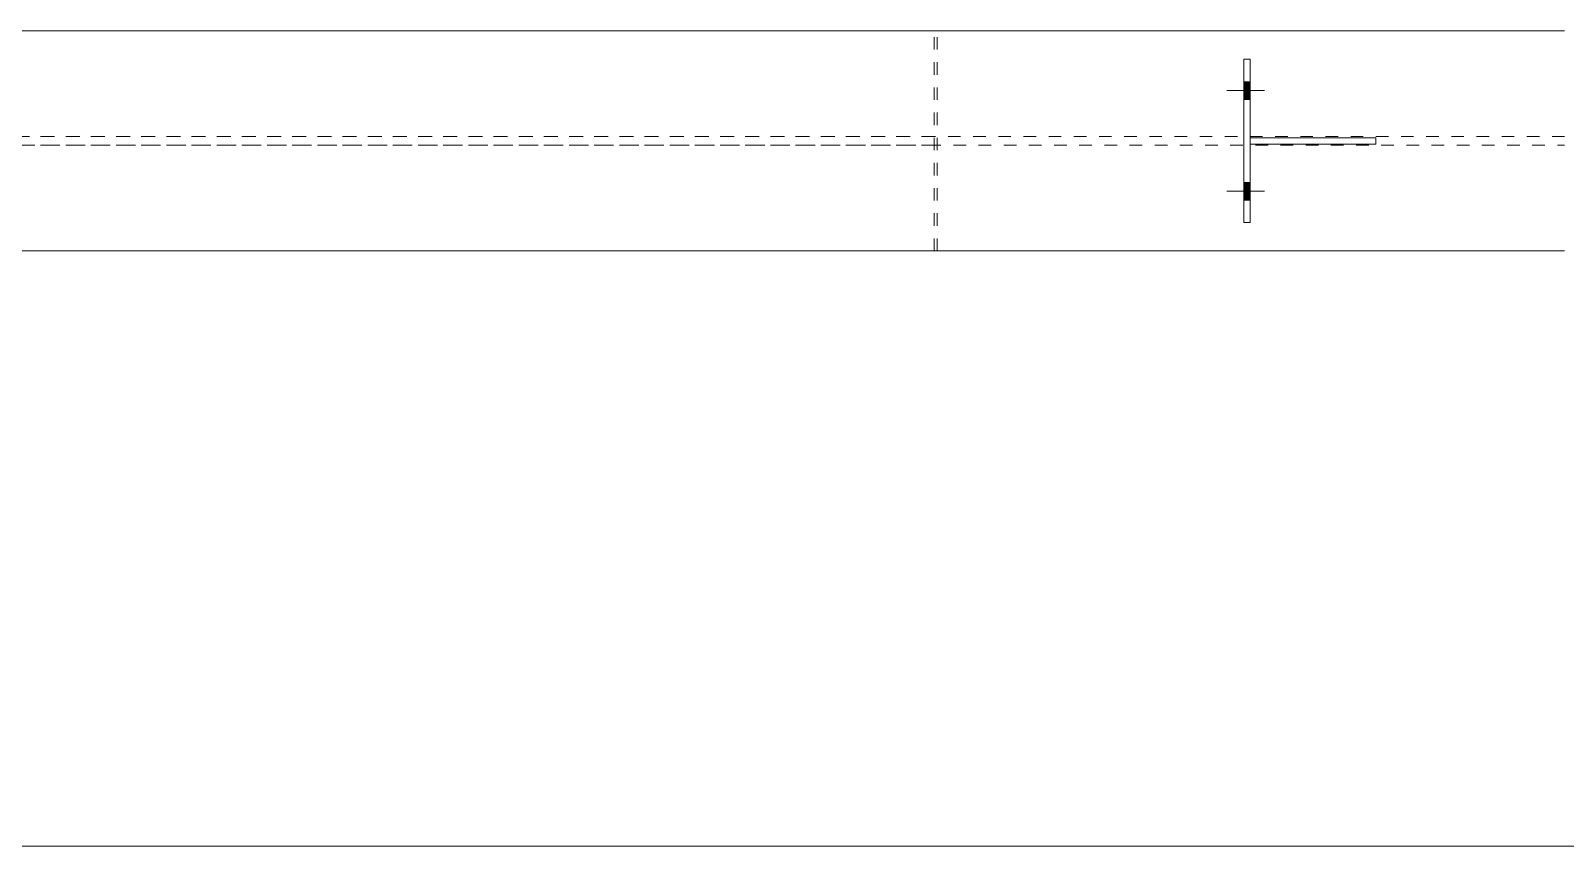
# Model space of a CAD drawing. Header units: millimetres. Extents: x 2 to 825, y 1 to 579.
# Drawn here: x 126.9 to 248.9, y 383.2 to 448 of the extents above; entities that cross this region are included whole.
import ezdxf

# ---------------------------------------------------------------- set-up
doc = ezdxf.new("R2010")
doc.units = ezdxf.units.MM
doc.linetypes.add('XKITLINE00', pattern=[0])
doc.linetypes.add('XKITLINE01', pattern=[4, 1, -1, 1, -1])
for name, color, linetype, lineweight in [('Bolt', 3, 'Continuous', 0), ('Dimensions', 7, 'Continuous', 0), ('Part', 2, 'Continuous', 0)]:
    doc.layers.add(name, color=color, linetype=linetype, lineweight=lineweight)

# ---------------------------------------------------------------- blocks, each defined once
blk = doc.blocks.new('*A43')
at = {"layer": 'Bolt'}
for points in [[(223.34, 443.94), (223.84, 443.94), (223.84, 442.54), (223.34, 442.54)], [(223.34, 443.94), (223.84, 443.94), (223.84, 442.54), (223.34, 442.54)], [(223.34, 435.94), (223.84, 435.94), (223.84, 434.54), (223.34, 434.54)], [(223.34, 435.94), (223.84, 435.94), (223.84, 434.54), (223.34, 434.54)]]:
    blk.add_hatch(color=3, dxfattribs=at).paths.add_polyline_path(points, flags=17)
at = {"layer": 'Bolt', "color": 3, "linetype": 'XKITLINE00', "lineweight": 0}
for p, q in [((223.84, 443.94), (223.34, 443.94)), ((223.84, 443.94), (223.34, 443.94)), ((225, 443.24), (222, 443.24)), ((225, 443.24), (222, 443.24)), ((223.84, 442.54), (223.34, 442.54)), ((223.84, 442.54), (223.34, 442.54)), ((223.84, 435.94), (223.34, 435.94)), ((223.84, 435.94), (223.34, 435.94)), ((225, 435.24), (222, 435.24)), ((225, 435.24), (222, 435.24)), ((223.84, 434.54), (223.34, 434.54)), ((223.84, 434.54), (223.34, 434.54))]:
    blk.add_line(p, q, dxfattribs=at)
blk = doc.blocks.new('*A45')
at = {"layer": 'Part', "color": 2, "linetype": 'XKITLINE00', "lineweight": 0}
for p, q in [((248.84, 447.99), (59.95, 447.99)), ((248.84, 430.49), (59.95, 430.49))]:
    blk.add_line(p, q, dxfattribs=at)
at = {"layer": 'Part', "color": 7, "linetype": 'XKITLINE01', "lineweight": 0}
for p, q in [((248.84, 439.59), (56.27, 439.59)), ((56.27, 438.89), (248.84, 438.89))]:
    blk.add_line(p, q, dxfattribs=at)
blk = doc.blocks.new('*A51')
at = {"layer": 'Part', "color": 7, "linetype": 'XKITLINE01', "lineweight": 0}
for p, q in [((198.97, 447.99), (52.59, 447.99)), ((52.59, 430.49), (52.59, 447.99)), ((52.71, 439.59), (52.71, 447.99)), ((198.73, 430.49), (198.73, 447.99)), ((198.97, 430.49), (198.97, 447.99)), ((198.73, 439.59), (52.71, 439.59)), ((56, 439.59), (56, 438.89)), ((57.61, 438.89), (57.61, 439.59)), ((198.73, 438.89), (52.71, 438.89)), ((52.71, 430.49), (52.71, 438.89)), ((52.59, 430.49), (198.97, 430.49))]:
    blk.add_line(p, q, dxfattribs=at)
blk = doc.blocks.new('*A62')
at = {"layer": 'Part', "color": 2, "linetype": 'XKITLINE00', "lineweight": 0}
for p, q in [((223.84, 439.49), (233.84, 439.49)), ((233.84, 438.99), (233.84, 439.49)), ((233.84, 438.99), (223.84, 438.99))]:
    blk.add_line(p, q, dxfattribs=at)
at = {"layer": 'Part', "color": 7, "linetype": 'XKITLINE01', "lineweight": 0}
blk.add_line((223.84, 438.99), (223.84, 439.49), dxfattribs=at)
blk.add_line((223.84, 438.99), (223.84, 439.49), dxfattribs=at)
blk = doc.blocks.new('*A63')
at = {"layer": 'Part', "color": 2, "linetype": 'XKITLINE00', "lineweight": 0}
for p, q in [((223.34, 445.74), (223.84, 445.74)), ((223.34, 432.74), (223.34, 445.74)), ((223.84, 445.74), (223.84, 432.74)), ((223.84, 432.74), (223.34, 432.74))]:
    blk.add_line(p, q, dxfattribs=at)
blk = doc.blocks.new('*A78')
at = {"layer": 'Dimensions', "color": 7, "linetype": 'XKITLINE00', "lineweight": 0}
blk.add_line((46.97, 383.18), (582.57, 383.18), dxfattribs=at)

msp = doc.modelspace()

# ---------------------------------------------------------------- block references
at = {"lineweight": 0}
for name in ['*A51', '*A63', '*A43', '*A62', '*A78']:
    msp.add_blockref(name, (0, 0), dxfattribs=at)
at = {"layer": 'Part', "lineweight": 0}
msp.add_blockref('*A45', (0, 0), dxfattribs=at)

doc.saveas('drawing.dxf')
